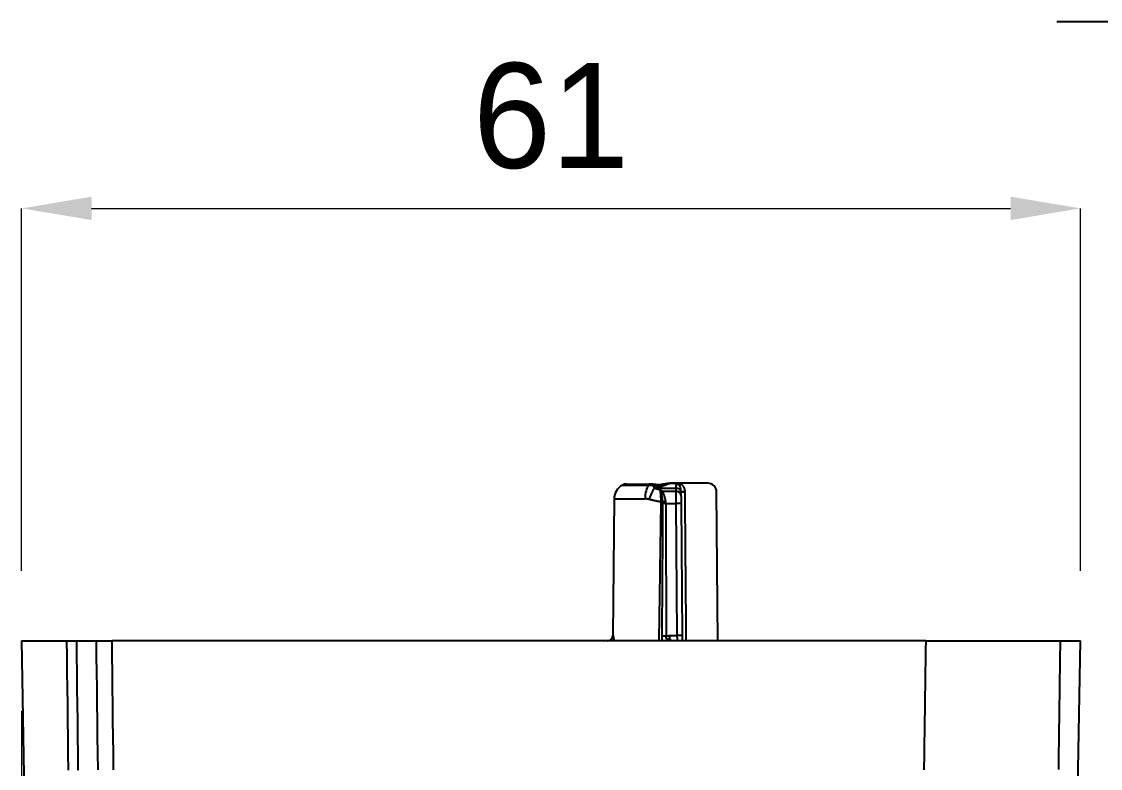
# Model space of a CAD drawing. Extents: x 0 to 395, y 0 to 289.
# Drawn here: x 184.5 to 246.1, y 174.6 to 217.2 of the extents above; entities that cross this region are included whole.
import ezdxf

# ---------------------------------------------------------------- set-up
doc = ezdxf.new("R2010")
doc.units = 0
doc.header["$LTSCALE"] = 10
doc.header["$MEASUREMENT"] = 0
doc.header["$PDMODE"] = 3
doc.header["$PDSIZE"] = -10
doc.layers.get('0').update_dxf_attribs({"linetype": 'CONTINUOUS'})
doc.layers.get('DEFPOINTS').update_dxf_attribs({"linetype": 'CONTINUOUS'})
doc.layers.add('1', color=7, linetype='CONTINUOUS')
doc.styles.add('Daelim Dimension', font='')
doc.styles.get('Daelim Dimension').set_extended_font_data('나눔고딕')
doc.dimstyles.new('DEFAULT', dxfattribs={"dimscale": 2, "dimtxt": 2, "dimasz": 2, "dimexe": 0, "dimexo": 2, "dimgap": 1, "dimtad": 1, "dimdec": 0, "dimzin": 9, "dimdsep": 46, "dimtxsty": 'Daelim Dimension', "dimcen": 0.5, "dimclrd": 5, "dimclre": 5, "dimclrt": 256, "dimadec": 1, "dimazin": 0, "dimtfac": 1, "dimtdec": 0, "dimtix": 1, "dimtmove": 0, "dimatfit": 3, "dimfxl": 1, "dimtolj": 1, "dimtzin": 1, "dimlwd": 9, "dimlwe": 9, "dimarcsym": 0})

# ---------------------------------------------------------------- blocks, each defined once
blk = doc.blocks.new('*D10')
at = {"color": 5, "linetype": 'ByBlock', "lineweight": 9, "ltscale": 0.5, "transparency": 16777216}
for p, q in [((184.455, 185.859), (184.455, 206.56)), ((188.455, 206.56), (240.978, 206.56)), ((244.978, 185.859), (244.978, 206.56))]:
    blk.add_line(p, q, dxfattribs=at)
at = {"color": 5, "ltscale": 0.5, "transparency": 16777216}
for points in [[(188.455, 207.227), (188.455, 205.893), (184.455, 206.56)], [(240.978, 207.227), (240.978, 205.893), (244.978, 206.56)]]:
    blk.add_solid(points, dxfattribs=at)
at = {"layer": 'DEFPOINTS', "color": 0, "ltscale": 0.5, "transparency": 16777216}
for p in [(244.978, 206.56), (184.455, 181.859), (244.978, 181.859)]:
    blk.add_point(p, dxfattribs=at)
at = {"color": 7, "ltscale": 0.5, "transparency": 16777216, "insert": (214.716, 211.826), "char_height": 6, "attachment_point": 5, "style": 'Daelim Dimension'}
blk.add_mtext('\\A1;61', dxfattribs=at)
blk = doc.blocks.new('*D11')
at = {"color": 5, "linetype": 'ByBlock', "lineweight": 9, "ltscale": 0.5, "transparency": 16777216}
for p, q in [((184.455, 177.859), (184.455, 94.122)), ((210.264, 115.112), (210.264, 94.122)), ((188.455, 94.122), (206.264, 94.122))]:
    blk.add_line(p, q, dxfattribs=at)
at = {"color": 5, "ltscale": 0.5, "transparency": 16777216}
for points in [[(188.455, 94.789), (188.455, 93.456), (184.455, 94.122)], [(206.264, 94.789), (206.264, 93.456), (210.264, 94.122)]]:
    blk.add_solid(points, dxfattribs=at)
at = {"layer": 'DEFPOINTS', "color": 0, "ltscale": 0.5, "transparency": 16777216}
for p in [(184.455, 181.859), (210.264, 119.112), (210.264, 94.122)]:
    blk.add_point(p, dxfattribs=at)
at = {"color": 7, "ltscale": 0.5, "transparency": 16777216, "insert": (197.359, 99.388), "char_height": 6, "attachment_point": 5, "style": 'Daelim Dimension'}
blk.add_mtext('\\A1;26', dxfattribs=at)

msp = doc.modelspace()

# ---------------------------------------------------------------- linework, layer by layer
at = {"color": 5, "ltscale": 0.5}
msp.add_lwpolyline([(243.629, 217.231), (278.694, 217.231)], dxfattribs=at)
at = {"layer": '1'}
for p, q in [((218.799, 190.754), (220.285, 190.754)), ((219.033, 190.812), (220.38, 190.812)), ((220.627, 190.572), (221.842, 190.572)), ((221.573, 190.859), (221.841, 190.859)), ((223.681, 190.859), (221.841, 190.859)), ((221.842, 190.572), (221.844, 190.396)), ((218.32, 189.967), (218.252, 182.156)), ((218.32, 189.967), (220.091, 189.967)), ((221.072, 190.396), (221.844, 190.396)), ((222.142, 190.361), (222.144, 190.184)), ((224.255, 181.859), (224.181, 190.363)), ((221.286, 189.7), (221.848, 189.7)), ((221.848, 189.7), (221.914, 182.154)), ((222.148, 189.697), (222.214, 182.151)), ((218.252, 182.156), (218.257, 182.156)), ((221.512, 182.154), (221.914, 182.154)), ((221.512, 181.93), (221.512, 182.154)), ((184.455, 181.859), (185.259, 135.778)), ((184.455, 181.859), (187.045, 181.859)), ((187.606, 181.859), (188.732, 181.859)), ((236.132, 181.859), (189.623, 181.859)), ((243.814, 181.859), (244.978, 181.859)), ((244.832, 173.478), (244.978, 181.859))]:
    msp.add_line(p, q, dxfattribs=at)
for points in [[(220.285, 190.754), (220.289, 190.754), (220.292, 190.754), (220.296, 190.754), (220.299, 190.754), (220.303, 190.754), (220.306, 190.754), (220.309, 190.754), (220.313, 190.754), (220.316, 190.754), (220.32, 190.753), (220.323, 190.753), (220.327, 190.753), (220.33, 190.753), (220.333, 190.753), (220.337, 190.753), (220.34, 190.753), (220.344, 190.753), (220.347, 190.752), (220.351, 190.752), (220.354, 190.752), (220.357, 190.752), (220.361, 190.752), (220.364, 190.752), (220.368, 190.751), (220.371, 190.751), (220.375, 190.751), (220.378, 190.751), (220.381, 190.751), (220.385, 190.75), (220.388, 190.75), (220.392, 190.75), (220.395, 190.75), (220.399, 190.749), (220.402, 190.749), (220.406, 190.749), (220.409, 190.748), (220.412, 190.748), (220.416, 190.748), (220.419, 190.748), (220.423, 190.747), (220.426, 190.747), (220.43, 190.747), (220.433, 190.746), (220.437, 190.746), (220.44, 190.745), (220.443, 190.745), (220.447, 190.745), (220.45, 190.744), (220.454, 190.744), (220.457, 190.743)], [(220.557, 190.801), (220.378, 190.812)], [(220.457, 190.743), (220.46, 190.743), (220.462, 190.743), (220.464, 190.743), (220.467, 190.742), (220.469, 190.742), (220.472, 190.742), (220.474, 190.741), (220.476, 190.741), (220.479, 190.741), (220.481, 190.741), (220.484, 190.74), (220.486, 190.74), (220.488, 190.74), (220.491, 190.739), (220.493, 190.739), (220.496, 190.739), (220.498, 190.738), (220.5, 190.738), (220.503, 190.738), (220.505, 190.737), (220.507, 190.737), (220.51, 190.737), (220.512, 190.737), (220.515, 190.736), (220.517, 190.736), (220.519, 190.736), (220.522, 190.735), (220.524, 190.735), (220.526, 190.735), (220.529, 190.734), (220.531, 190.734), (220.533, 190.734), (220.536, 190.733), (220.538, 190.733), (220.54, 190.733), (220.543, 190.732), (220.545, 190.732), (220.547, 190.732), (220.549, 190.731), (220.552, 190.731), (220.554, 190.731), (220.556, 190.73), (220.559, 190.73), (220.561, 190.73), (220.563, 190.729), (220.566, 190.729), (220.568, 190.729), (220.57, 190.728), (220.572, 190.728), (220.575, 190.728)], [(220.66, 190.786), (220.558, 190.801)], [(220.575, 190.728), (220.596, 190.72), (220.618, 190.713), (220.641, 190.707), (220.664, 190.7), (220.687, 190.694), (220.711, 190.689), (220.736, 190.684), (220.761, 190.68), (220.786, 190.677), (220.812, 190.674), (220.838, 190.673), (220.864, 190.672), (220.89, 190.673), (220.916, 190.674), (220.941, 190.676), (220.967, 190.679), (220.992, 190.683), (221.017, 190.688), (221.041, 190.693), (221.064, 190.699), (221.088, 190.705), (221.11, 190.712), (221.133, 190.719), (221.154, 190.726), (221.175, 190.733), (221.196, 190.741), (221.216, 190.749), (221.236, 190.756), (221.255, 190.764), (221.274, 190.771), (221.293, 190.779), (221.311, 190.786), (221.328, 190.793), (221.345, 190.799), (221.362, 190.806), (221.379, 190.812), (221.395, 190.818), (221.411, 190.824), (221.426, 190.829), (221.441, 190.834), (221.456, 190.838), (221.47, 190.843), (221.484, 190.846), (221.498, 190.849), (221.511, 190.852), (221.524, 190.855), (221.537, 190.856), (221.549, 190.858), (221.562, 190.858), (221.573, 190.859)], [(220.627, 190.572), (220.626, 190.576), (220.625, 190.579), (220.624, 190.583), (220.623, 190.586), (220.622, 190.59), (220.621, 190.593), (220.62, 190.597), (220.619, 190.6), (220.618, 190.604), (220.617, 190.607), (220.616, 190.611), (220.615, 190.614), (220.614, 190.618), (220.613, 190.621), (220.612, 190.624), (220.611, 190.628), (220.61, 190.631), (220.609, 190.634), (220.608, 190.638), (220.607, 190.641), (220.606, 190.644), (220.605, 190.647), (220.604, 190.65), (220.603, 190.654), (220.602, 190.657), (220.601, 190.66), (220.6, 190.663), (220.599, 190.666), (220.598, 190.669), (220.597, 190.672), (220.596, 190.675), (220.594, 190.678), (220.593, 190.681), (220.592, 190.684), (220.591, 190.687), (220.59, 190.69), (220.589, 190.693), (220.588, 190.695), (220.587, 190.698), (220.586, 190.701), (220.585, 190.704), (220.584, 190.707), (220.583, 190.709), (220.582, 190.712), (220.58, 190.715), (220.579, 190.717), (220.578, 190.72), (220.577, 190.723), (220.576, 190.725), (220.575, 190.728)], [(220.956, 190.47), (220.949, 190.472), (220.942, 190.474), (220.935, 190.476), (220.928, 190.477), (220.921, 190.479), (220.914, 190.481), (220.907, 190.483), (220.9, 190.485), (220.893, 190.487), (220.886, 190.489), (220.879, 190.491), (220.872, 190.493), (220.865, 190.494), (220.858, 190.496), (220.851, 190.498), (220.845, 190.5), (220.838, 190.502), (220.831, 190.504), (220.824, 190.506), (220.818, 190.508), (220.811, 190.51), (220.804, 190.512), (220.798, 190.514), (220.791, 190.516), (220.784, 190.518), (220.778, 190.52), (220.771, 190.523), (220.765, 190.525), (220.758, 190.527), (220.752, 190.529), (220.745, 190.531), (220.739, 190.533), (220.733, 190.535), (220.726, 190.537), (220.72, 190.539), (220.714, 190.541), (220.707, 190.544), (220.701, 190.546), (220.695, 190.548), (220.689, 190.55), (220.682, 190.552), (220.676, 190.554), (220.67, 190.557), (220.664, 190.559), (220.658, 190.561), (220.652, 190.563), (220.645, 190.565), (220.639, 190.568), (220.633, 190.57), (220.627, 190.572)], [(221.582, 190.859), (221.567, 190.858), (221.551, 190.857), (221.536, 190.856), (221.52, 190.854), (221.504, 190.853), (221.488, 190.852), (221.472, 190.85), (221.456, 190.848), (221.439, 190.847), (221.423, 190.845), (221.406, 190.843), (221.389, 190.84), (221.371, 190.838), (221.354, 190.836), (221.336, 190.833), (221.319, 190.83), (221.301, 190.827), (221.282, 190.824), (221.264, 190.82), (221.245, 190.817), (221.227, 190.813), (221.208, 190.81), (221.189, 190.806), (221.17, 190.802), (221.15, 190.799), (221.131, 190.795), (221.111, 190.792), (221.092, 190.788), (221.072, 190.785), (221.052, 190.782), (221.032, 190.779), (221.012, 190.776), (220.992, 190.774), (220.972, 190.772), (220.951, 190.77), (220.931, 190.768), (220.911, 190.767), (220.891, 190.766), (220.871, 190.766), (220.85, 190.766), (220.83, 190.766), (220.81, 190.767), (220.79, 190.768), (220.77, 190.77), (220.75, 190.772), (220.73, 190.774), (220.711, 190.777), (220.691, 190.78), (220.671, 190.783), (220.651, 190.787)], [(221.83, 190.859), (221.827, 190.859), (221.824, 190.859), (221.821, 190.859), (221.818, 190.859), (221.814, 190.859), (221.81, 190.859), (221.807, 190.859), (221.803, 190.859), (221.799, 190.859), (221.795, 190.859), (221.791, 190.859), (221.787, 190.859), (221.783, 190.859), (221.778, 190.859), (221.774, 190.859), (221.769, 190.859), (221.765, 190.859), (221.76, 190.859), (221.755, 190.859), (221.751, 190.859), (221.746, 190.859), (221.741, 190.859), (221.736, 190.859), (221.731, 190.859), (221.725, 190.859), (221.72, 190.859), (221.715, 190.859), (221.709, 190.859), (221.704, 190.859), (221.698, 190.859), (221.693, 190.859), (221.687, 190.859), (221.681, 190.859), (221.675, 190.859), (221.669, 190.859), (221.663, 190.859), (221.657, 190.859), (221.651, 190.859), (221.645, 190.859), (221.639, 190.859), (221.633, 190.859), (221.626, 190.859), (221.62, 190.859), (221.613, 190.859), (221.607, 190.859), (221.6, 190.859), (221.594, 190.859), (221.587, 190.859), (221.58, 190.859), (221.573, 190.859)], [(222.198, 190.859), (222.185, 190.859), (222.172, 190.859), (222.16, 190.859), (222.148, 190.859), (222.136, 190.859), (222.125, 190.859), (222.114, 190.859), (222.103, 190.859), (222.092, 190.859), (222.082, 190.859), (222.072, 190.859), (222.062, 190.859), (222.052, 190.859), (222.043, 190.859), (222.034, 190.859), (222.025, 190.859), (222.016, 190.859), (222.008, 190.859), (221.999, 190.859), (221.991, 190.859), (221.984, 190.859), (221.976, 190.859), (221.969, 190.859), (221.962, 190.859), (221.955, 190.859), (221.948, 190.859), (221.942, 190.859), (221.936, 190.859), (221.929, 190.859), (221.923, 190.859), (221.918, 190.859), (221.912, 190.859), (221.906, 190.859), (221.901, 190.859), (221.895, 190.859), (221.89, 190.859), (221.885, 190.859), (221.88, 190.859), (221.875, 190.859), (221.87, 190.859), (221.866, 190.859), (221.861, 190.859), (221.857, 190.859), (221.853, 190.859), (221.848, 190.859), (221.844, 190.859), (221.841, 190.859), (221.837, 190.859), (221.834, 190.859), (221.83, 190.859)], [(222.044, 190.762), (222.04, 190.765), (222.037, 190.768), (222.033, 190.771), (222.03, 190.774), (222.026, 190.777), (222.023, 190.779), (222.019, 190.782), (222.016, 190.785), (222.012, 190.787), (222.008, 190.79), (222.004, 190.792), (222.001, 190.794), (221.997, 190.797), (221.993, 190.799), (221.989, 190.801), (221.985, 190.803), (221.981, 190.806), (221.977, 190.808), (221.973, 190.81), (221.969, 190.812), (221.965, 190.813), (221.961, 190.815), (221.956, 190.817), (221.952, 190.819), (221.948, 190.82), (221.944, 190.822), (221.94, 190.823), (221.935, 190.825), (221.931, 190.826), (221.927, 190.827), (221.922, 190.829), (221.918, 190.83), (221.914, 190.831), (221.909, 190.832), (221.905, 190.833), (221.9, 190.834), (221.896, 190.835), (221.891, 190.836), (221.887, 190.836), (221.883, 190.837), (221.878, 190.838), (221.874, 190.838), (221.869, 190.839), (221.865, 190.839), (221.86, 190.839), (221.856, 190.84), (221.851, 190.84), (221.847, 190.84), (221.842, 190.84), (221.837, 190.84)], [(222.076, 190.825), (222.071, 190.826), (222.066, 190.828), (222.062, 190.829), (222.057, 190.83), (222.053, 190.832), (222.048, 190.833), (222.043, 190.834), (222.039, 190.835), (222.034, 190.836), (222.03, 190.838), (222.025, 190.839), (222.02, 190.84), (222.016, 190.841), (222.011, 190.842), (222.007, 190.843), (222.002, 190.843), (221.998, 190.844), (221.994, 190.845), (221.989, 190.846), (221.985, 190.847), (221.98, 190.848), (221.976, 190.848), (221.971, 190.849), (221.967, 190.85), (221.962, 190.85), (221.958, 190.851), (221.953, 190.852), (221.949, 190.852), (221.944, 190.853), (221.939, 190.853), (221.935, 190.854), (221.93, 190.854), (221.925, 190.855), (221.921, 190.855), (221.916, 190.856), (221.911, 190.856), (221.906, 190.856), (221.902, 190.857), (221.897, 190.857), (221.892, 190.857), (221.887, 190.858), (221.882, 190.858), (221.877, 190.858), (221.872, 190.858), (221.867, 190.858), (221.861, 190.859), (221.856, 190.859), (221.851, 190.859), (221.846, 190.859), (221.841, 190.859)], [(221.841, 190.859), (221.841, 190.859), (221.841, 190.858), (221.841, 190.858), (221.841, 190.857), (221.841, 190.856), (221.841, 190.854), (221.841, 190.853), (221.841, 190.851), (221.841, 190.849), (221.841, 190.847), (221.841, 190.844), (221.841, 190.841), (221.841, 190.838), (221.841, 190.835), (221.841, 190.832), (221.841, 190.828), (221.841, 190.824), (221.841, 190.82), (221.841, 190.816), (221.841, 190.811), (221.841, 190.806), (221.841, 190.801), (221.841, 190.796), (221.841, 190.79), (221.841, 190.784), (221.841, 190.778), (221.841, 190.772), (221.841, 190.766), (221.841, 190.759), (221.841, 190.752), (221.841, 190.745), (221.841, 190.738), (221.841, 190.73), (221.841, 190.722), (221.841, 190.715), (221.841, 190.706), (221.841, 190.698), (221.841, 190.69), (221.842, 190.681), (221.842, 190.672), (221.842, 190.663), (221.842, 190.653), (221.842, 190.644), (221.842, 190.634), (221.842, 190.624), (221.842, 190.614), (221.842, 190.604), (221.842, 190.593), (221.842, 190.583), (221.842, 190.572)], [(222.046, 190.759), (222.044, 190.761), (222.043, 190.762), (222.041, 190.762), (222.039, 190.763), (222.038, 190.764), (222.036, 190.765), (222.034, 190.766), (222.032, 190.766), (222.03, 190.767), (222.029, 190.767), (222.027, 190.768), (222.025, 190.768), (222.023, 190.769), (222.021, 190.769), (222.019, 190.769), (222.017, 190.77), (222.015, 190.77), (222.013, 190.77), (222.011, 190.77), (222.01, 190.771), (222.008, 190.771), (222.006, 190.771), (222.004, 190.771), (222.002, 190.771), (222, 190.771), (221.998, 190.771), (221.996, 190.771), (221.994, 190.771), (221.992, 190.771), (221.99, 190.771), (221.988, 190.771), (221.986, 190.771), (221.984, 190.771), (221.982, 190.771), (221.98, 190.771), (221.978, 190.771), (221.976, 190.771), (221.974, 190.77), (221.972, 190.77), (221.97, 190.77), (221.968, 190.77), (221.966, 190.769), (221.964, 190.769), (221.962, 190.768), (221.96, 190.768), (221.958, 190.768), (221.956, 190.767), (221.954, 190.767), (221.952, 190.766), (221.95, 190.765)], [(222.142, 190.393), (222.142, 190.406), (222.142, 190.419), (222.141, 190.431), (222.14, 190.444), (222.14, 190.456), (222.139, 190.468), (222.138, 190.48), (222.137, 190.492), (222.135, 190.504), (222.134, 190.516), (222.132, 190.528), (222.13, 190.539), (222.129, 190.551), (222.126, 190.562), (222.124, 190.573), (222.122, 190.584), (222.119, 190.595), (222.117, 190.606), (222.114, 190.616), (222.111, 190.626), (222.108, 190.636), (222.105, 190.646), (222.102, 190.656), (222.098, 190.665), (222.095, 190.675), (222.091, 190.684), (222.087, 190.693), (222.083, 190.701), (222.079, 190.71), (222.075, 190.718), (222.071, 190.726), (222.066, 190.734), (222.062, 190.741), (222.057, 190.749), (222.052, 190.756), (222.047, 190.762), (222.042, 190.769), (222.037, 190.775), (222.032, 190.781), (222.026, 190.787), (222.021, 190.793), (222.015, 190.798), (222.009, 190.803), (222.004, 190.808), (221.998, 190.813), (221.991, 190.817), (221.985, 190.821), (221.979, 190.825), (221.972, 190.828), (221.965, 190.832)], [(222.378, 190.382), (222.377, 190.394), (222.377, 190.406), (222.376, 190.418), (222.375, 190.43), (222.374, 190.442), (222.372, 190.454), (222.37, 190.466), (222.368, 190.477), (222.366, 190.489), (222.363, 190.501), (222.36, 190.512), (222.357, 190.524), (222.354, 190.535), (222.35, 190.546), (222.346, 190.557), (222.342, 190.568), (222.338, 190.579), (222.333, 190.59), (222.329, 190.6), (222.324, 190.611), (222.318, 190.621), (222.313, 190.631), (222.307, 190.641), (222.301, 190.651), (222.295, 190.66), (222.289, 190.669), (222.282, 190.678), (222.275, 190.687), (222.268, 190.696), (222.261, 190.704), (222.254, 190.713), (222.246, 190.721), (222.239, 190.729), (222.231, 190.736), (222.222, 190.743), (222.214, 190.751), (222.206, 190.757), (222.197, 190.764), (222.188, 190.77), (222.179, 190.777), (222.169, 190.783), (222.16, 190.788), (222.15, 190.794), (222.14, 190.799), (222.13, 190.804), (222.12, 190.809), (222.109, 190.813), (222.098, 190.817), (222.087, 190.821), (222.076, 190.825)], [(220.312, 189.938), (220.308, 189.939), (220.304, 189.94), (220.3, 189.941), (220.296, 189.942), (220.292, 189.943), (220.288, 189.944), (220.284, 189.945), (220.28, 189.946), (220.276, 189.947), (220.272, 189.948), (220.268, 189.949), (220.264, 189.95), (220.26, 189.951), (220.255, 189.951), (220.251, 189.952), (220.247, 189.953), (220.242, 189.954), (220.238, 189.954), (220.234, 189.955), (220.229, 189.956), (220.225, 189.957), (220.22, 189.957), (220.216, 189.958), (220.211, 189.958), (220.207, 189.959), (220.202, 189.96), (220.198, 189.96), (220.193, 189.961), (220.189, 189.961), (220.184, 189.962), (220.179, 189.962), (220.175, 189.963), (220.17, 189.963), (220.166, 189.963), (220.161, 189.964), (220.156, 189.964), (220.152, 189.965), (220.147, 189.965), (220.143, 189.965), (220.138, 189.965), (220.133, 189.966), (220.129, 189.966), (220.124, 189.966), (220.119, 189.966), (220.115, 189.966), (220.11, 189.966), (220.105, 189.967), (220.101, 189.967), (220.096, 189.967), (220.091, 189.967)], [(221.011, 189.791), (220.995, 189.793), (220.98, 189.795), (220.964, 189.797), (220.948, 189.8), (220.932, 189.802), (220.917, 189.804), (220.901, 189.807), (220.886, 189.809), (220.871, 189.812), (220.856, 189.814), (220.84, 189.817), (220.825, 189.82), (220.81, 189.822), (220.796, 189.825), (220.781, 189.828), (220.766, 189.83), (220.751, 189.833), (220.737, 189.836), (220.722, 189.839), (220.708, 189.842), (220.694, 189.845), (220.679, 189.848), (220.665, 189.85), (220.651, 189.853), (220.637, 189.856), (220.623, 189.859), (220.609, 189.862), (220.596, 189.866), (220.582, 189.869), (220.568, 189.872), (220.555, 189.875), (220.541, 189.878), (220.528, 189.881), (220.515, 189.884), (220.501, 189.888), (220.488, 189.891), (220.475, 189.894), (220.462, 189.897), (220.449, 189.901), (220.436, 189.904), (220.424, 189.907), (220.411, 189.911), (220.398, 189.914), (220.386, 189.917), (220.373, 189.921), (220.361, 189.924), (220.348, 189.928), (220.336, 189.931), (220.324, 189.934), (220.312, 189.938)], [(221.072, 190.396), (221.07, 190.397), (221.067, 190.399), (221.065, 190.4), (221.062, 190.402), (221.06, 190.403), (221.058, 190.405), (221.055, 190.406), (221.053, 190.408), (221.05, 190.41), (221.048, 190.411), (221.046, 190.413), (221.043, 190.414), (221.041, 190.416), (221.039, 190.417), (221.036, 190.419), (221.034, 190.42), (221.032, 190.422), (221.029, 190.423), (221.027, 190.425), (221.025, 190.426), (221.022, 190.428), (221.02, 190.429), (221.018, 190.431), (221.015, 190.432), (221.013, 190.434), (221.011, 190.435), (221.008, 190.437), (221.006, 190.438), (221.004, 190.44), (221.001, 190.441), (220.999, 190.443), (220.997, 190.444), (220.995, 190.446), (220.992, 190.447), (220.99, 190.449), (220.988, 190.45), (220.986, 190.451), (220.983, 190.453), (220.981, 190.454), (220.979, 190.456), (220.976, 190.457), (220.974, 190.459), (220.972, 190.46), (220.97, 190.462), (220.967, 190.463), (220.965, 190.465), (220.963, 190.466), (220.961, 190.467), (220.958, 190.469), (220.956, 190.47)], [(221.011, 189.791), (221.011, 189.806), (221.01, 189.821), (221.01, 189.836), (221.009, 189.852), (221.009, 189.867), (221.008, 189.882), (221.007, 189.897), (221.007, 189.912), (221.006, 189.928), (221.005, 189.943), (221.005, 189.958), (221.004, 189.973), (221.003, 189.987), (221.002, 190.002), (221.002, 190.017), (221.001, 190.032), (221, 190.046), (220.999, 190.061), (220.998, 190.075), (220.997, 190.09), (220.996, 190.104), (220.995, 190.118), (220.994, 190.133), (220.993, 190.147), (220.992, 190.161), (220.991, 190.174), (220.99, 190.188), (220.989, 190.202), (220.988, 190.215), (220.986, 190.229), (220.985, 190.242), (220.984, 190.255), (220.983, 190.268), (220.981, 190.281), (220.98, 190.294), (220.979, 190.307), (220.977, 190.319), (220.976, 190.332), (220.974, 190.344), (220.973, 190.356), (220.971, 190.368), (220.97, 190.38), (220.968, 190.392), (220.967, 190.404), (220.965, 190.415), (220.963, 190.426), (220.962, 190.438), (220.96, 190.449), (220.958, 190.459), (220.956, 190.47)], [(221.013, 190.344), (221.011, 190.347), (221.01, 190.349), (221.009, 190.352), (221.008, 190.355), (221.007, 190.358), (221.006, 190.36), (221.005, 190.363), (221.003, 190.366), (221.002, 190.368), (221.001, 190.371), (221, 190.374), (220.999, 190.376), (220.998, 190.379), (220.996, 190.382), (220.995, 190.384), (220.994, 190.387), (220.993, 190.389), (220.992, 190.392), (220.991, 190.395), (220.99, 190.397), (220.988, 190.4), (220.987, 190.402), (220.986, 190.405), (220.985, 190.407), (220.984, 190.41), (220.983, 190.413), (220.982, 190.415), (220.981, 190.418), (220.979, 190.42), (220.978, 190.423), (220.977, 190.425), (220.976, 190.427), (220.975, 190.43), (220.974, 190.432), (220.973, 190.435), (220.972, 190.437), (220.971, 190.44), (220.969, 190.442), (220.968, 190.444), (220.967, 190.447), (220.966, 190.449), (220.965, 190.452), (220.964, 190.454), (220.963, 190.456), (220.962, 190.459), (220.961, 190.461), (220.96, 190.463), (220.958, 190.466), (220.957, 190.468), (220.956, 190.47)], [(221.106, 189.789), (221.104, 189.808), (221.102, 189.827), (221.1, 189.845), (221.098, 189.862), (221.097, 189.879), (221.095, 189.896), (221.093, 189.913), (221.091, 189.929), (221.09, 189.944), (221.088, 189.959), (221.086, 189.974), (221.084, 189.989), (221.082, 190.003), (221.081, 190.017), (221.079, 190.03), (221.077, 190.044), (221.076, 190.056), (221.074, 190.069), (221.072, 190.081), (221.07, 190.093), (221.069, 190.104), (221.067, 190.116), (221.065, 190.127), (221.063, 190.137), (221.062, 190.148), (221.06, 190.158), (221.058, 190.168), (221.057, 190.177), (221.055, 190.187), (221.053, 190.196), (221.051, 190.205), (221.05, 190.213), (221.048, 190.222), (221.046, 190.23), (221.044, 190.238), (221.043, 190.246), (221.041, 190.253), (221.039, 190.261), (221.037, 190.268), (221.035, 190.275), (221.033, 190.282), (221.031, 190.289), (221.03, 190.296), (221.027, 190.302), (221.025, 190.309), (221.023, 190.316), (221.021, 190.323), (221.018, 190.33), (221.016, 190.337), (221.013, 190.344)], [(221.27, 189.853), (221.266, 189.872), (221.262, 189.891), (221.258, 189.909), (221.254, 189.927), (221.25, 189.944), (221.246, 189.961), (221.242, 189.977), (221.238, 189.993), (221.235, 190.009), (221.231, 190.024), (221.227, 190.039), (221.223, 190.053), (221.219, 190.067), (221.215, 190.081), (221.212, 190.094), (221.208, 190.107), (221.204, 190.12), (221.2, 190.132), (221.197, 190.144), (221.193, 190.156), (221.189, 190.167), (221.186, 190.178), (221.182, 190.188), (221.178, 190.199), (221.175, 190.209), (221.171, 190.219), (221.167, 190.228), (221.164, 190.237), (221.16, 190.246), (221.156, 190.255), (221.153, 190.264), (221.149, 190.272), (221.145, 190.28), (221.141, 190.288), (221.138, 190.296), (221.134, 190.303), (221.13, 190.31), (221.126, 190.317), (221.122, 190.324), (221.119, 190.331), (221.115, 190.338), (221.111, 190.344), (221.107, 190.35), (221.102, 190.357), (221.098, 190.363), (221.093, 190.37), (221.088, 190.376), (221.083, 190.383), (221.078, 190.389), (221.072, 190.396)], [(221.844, 190.396), (221.844, 190.385), (221.844, 190.374), (221.844, 190.362), (221.844, 190.351), (221.844, 190.339), (221.844, 190.327), (221.844, 190.315), (221.844, 190.303), (221.844, 190.291), (221.845, 190.279), (221.845, 190.266), (221.845, 190.253), (221.845, 190.241), (221.845, 190.228), (221.845, 190.215), (221.845, 190.201), (221.845, 190.188), (221.845, 190.175), (221.845, 190.161), (221.845, 190.147), (221.845, 190.133), (221.845, 190.12), (221.846, 190.106), (221.846, 190.091), (221.846, 190.077), (221.846, 190.063), (221.846, 190.048), (221.846, 190.034), (221.846, 190.019), (221.846, 190.005), (221.846, 189.99), (221.846, 189.975), (221.846, 189.96), (221.847, 189.945), (221.847, 189.93), (221.847, 189.915), (221.847, 189.9), (221.847, 189.885), (221.847, 189.87), (221.847, 189.854), (221.847, 189.839), (221.847, 189.824), (221.847, 189.808), (221.848, 189.793), (221.848, 189.777), (221.848, 189.762), (221.848, 189.746), (221.848, 189.731), (221.848, 189.715), (221.848, 189.7)], [(222.142, 190.393), (222.142, 190.393), (222.142, 190.392), (222.142, 190.391), (222.142, 190.391), (222.142, 190.39), (222.142, 190.389), (222.142, 190.389), (222.142, 190.388), (222.142, 190.388), (222.142, 190.387), (222.142, 190.386), (222.142, 190.386), (222.142, 190.385), (222.142, 190.384), (222.142, 190.384), (222.142, 190.383), (222.142, 190.382), (222.142, 190.382), (222.142, 190.381), (222.142, 190.381), (222.142, 190.38), (222.142, 190.379), (222.142, 190.379), (222.142, 190.378), (222.142, 190.377), (222.142, 190.377), (222.142, 190.376), (222.142, 190.375), (222.142, 190.375), (222.142, 190.374), (222.142, 190.373), (222.142, 190.373), (222.142, 190.372), (222.142, 190.371), (222.142, 190.371), (222.142, 190.37), (222.142, 190.369), (222.142, 190.369), (222.142, 190.368), (222.142, 190.367), (222.142, 190.367), (222.142, 190.366), (222.142, 190.365), (222.142, 190.365), (222.142, 190.364), (222.142, 190.363), (222.142, 190.363), (222.142, 190.362), (222.142, 190.361), (222.142, 190.361)], [(222.144, 190.184), (222.144, 190.177), (222.144, 190.169), (222.144, 190.161), (222.144, 190.153), (222.144, 190.145), (222.144, 190.137), (222.144, 190.129), (222.144, 190.121), (222.144, 190.113), (222.145, 190.105), (222.145, 190.097), (222.145, 190.088), (222.145, 190.08), (222.145, 190.072), (222.145, 190.063), (222.145, 190.054), (222.145, 190.046), (222.145, 190.037), (222.145, 190.028), (222.145, 190.02), (222.145, 190.011), (222.145, 190.002), (222.146, 189.993), (222.146, 189.983), (222.146, 189.974), (222.146, 189.965), (222.146, 189.955), (222.146, 189.945), (222.146, 189.936), (222.146, 189.926), (222.146, 189.916), (222.146, 189.905), (222.146, 189.895), (222.146, 189.885), (222.147, 189.874), (222.147, 189.863), (222.147, 189.852), (222.147, 189.841), (222.147, 189.83), (222.147, 189.819), (222.147, 189.807), (222.147, 189.796), (222.147, 189.784), (222.147, 189.772), (222.148, 189.76), (222.148, 189.748), (222.148, 189.735), (222.148, 189.723), (222.148, 189.71), (222.148, 189.697)], [(222.378, 190.363), (222.378, 190.364), (222.378, 190.364), (222.378, 190.364), (222.378, 190.365), (222.378, 190.365), (222.378, 190.365), (222.378, 190.366), (222.378, 190.366), (222.378, 190.367), (222.378, 190.367), (222.378, 190.367), (222.378, 190.368), (222.378, 190.368), (222.378, 190.368), (222.378, 190.369), (222.378, 190.369), (222.378, 190.37), (222.378, 190.37), (222.378, 190.37), (222.378, 190.371), (222.378, 190.371), (222.378, 190.371), (222.378, 190.372), (222.378, 190.372), (222.378, 190.373), (222.378, 190.373), (222.378, 190.373), (222.378, 190.374), (222.378, 190.374), (222.378, 190.374), (222.378, 190.375), (222.378, 190.375), (222.378, 190.376), (222.378, 190.376), (222.378, 190.376), (222.378, 190.377), (222.378, 190.377), (222.378, 190.377), (222.378, 190.378), (222.378, 190.378), (222.378, 190.379), (222.378, 190.379), (222.378, 190.379), (222.378, 190.38), (222.378, 190.38), (222.378, 190.38), (222.378, 190.381), (222.378, 190.381), (222.378, 190.382), (222.378, 190.382)], [(222.447, 181.858), (222.446, 182.024), (222.444, 182.189), (222.443, 182.355), (222.442, 182.522), (222.44, 182.688), (222.439, 182.854), (222.437, 183.021), (222.436, 183.188), (222.435, 183.355), (222.433, 183.522), (222.432, 183.69), (222.431, 183.857), (222.429, 184.025), (222.428, 184.193), (222.427, 184.361), (222.425, 184.53), (222.424, 184.698), (222.422, 184.867), (222.421, 185.036), (222.42, 185.205), (222.418, 185.374), (222.417, 185.544), (222.416, 185.713), (222.414, 185.883), (222.413, 186.053), (222.411, 186.224), (222.41, 186.394), (222.409, 186.565), (222.407, 186.735), (222.406, 186.906), (222.404, 187.077), (222.403, 187.249), (222.402, 187.42), (222.4, 187.592), (222.399, 187.764), (222.397, 187.936), (222.396, 188.108), (222.395, 188.28), (222.393, 188.453), (222.392, 188.626), (222.39, 188.799), (222.389, 188.972), (222.388, 189.145), (222.386, 189.319), (222.385, 189.492), (222.383, 189.666), (222.382, 189.84), (222.381, 190.014), (222.379, 190.189), (222.378, 190.363)], [(220.897, 181.858), (220.899, 182.015), (220.901, 182.172), (220.904, 182.329), (220.906, 182.486), (220.908, 182.643), (220.91, 182.801), (220.913, 182.958), (220.915, 183.115), (220.917, 183.273), (220.92, 183.43), (220.922, 183.588), (220.924, 183.745), (220.926, 183.903), (220.929, 184.061), (220.931, 184.219), (220.933, 184.377), (220.936, 184.535), (220.938, 184.693), (220.94, 184.851), (220.942, 185.009), (220.945, 185.168), (220.947, 185.326), (220.949, 185.484), (220.952, 185.643), (220.954, 185.802), (220.956, 185.96), (220.958, 186.119), (220.961, 186.278), (220.963, 186.437), (220.965, 186.596), (220.968, 186.755), (220.97, 186.914), (220.972, 187.073), (220.975, 187.232), (220.977, 187.392), (220.979, 187.551), (220.981, 187.711), (220.984, 187.87), (220.986, 188.03), (220.988, 188.189), (220.991, 188.349), (220.993, 188.509), (220.995, 188.669), (220.998, 188.829), (221, 188.989), (221.002, 189.149), (221.004, 189.31), (221.007, 189.47), (221.009, 189.63), (221.011, 189.791)], [(221.011, 189.791), (221.013, 189.791), (221.015, 189.791), (221.017, 189.791), (221.019, 189.791), (221.021, 189.79), (221.023, 189.79), (221.025, 189.79), (221.027, 189.79), (221.029, 189.79), (221.031, 189.79), (221.033, 189.79), (221.035, 189.79), (221.037, 189.79), (221.039, 189.79), (221.04, 189.79), (221.042, 189.79), (221.044, 189.79), (221.046, 189.79), (221.048, 189.79), (221.05, 189.79), (221.052, 189.79), (221.054, 189.79), (221.056, 189.79), (221.058, 189.79), (221.06, 189.79), (221.061, 189.79), (221.063, 189.79), (221.065, 189.79), (221.067, 189.79), (221.069, 189.79), (221.071, 189.79), (221.073, 189.79), (221.075, 189.79), (221.076, 189.79), (221.078, 189.79), (221.08, 189.79), (221.082, 189.79), (221.084, 189.79), (221.086, 189.79), (221.088, 189.79), (221.089, 189.79), (221.091, 189.79), (221.093, 189.789), (221.095, 189.789), (221.097, 189.789), (221.099, 189.789), (221.1, 189.789), (221.102, 189.789), (221.104, 189.789), (221.106, 189.789)], [(221.065, 182.117), (221.066, 182.274), (221.068, 182.43), (221.069, 182.586), (221.07, 182.742), (221.071, 182.897), (221.073, 183.053), (221.074, 183.208), (221.075, 183.363), (221.076, 183.518), (221.077, 183.673), (221.078, 183.827), (221.08, 183.982), (221.081, 184.136), (221.082, 184.289), (221.083, 184.443), (221.084, 184.597), (221.085, 184.75), (221.086, 184.903), (221.087, 185.056), (221.088, 185.209), (221.089, 185.361), (221.09, 185.513), (221.091, 185.666), (221.092, 185.817), (221.093, 185.969), (221.094, 186.121), (221.095, 186.272), (221.096, 186.423), (221.097, 186.574), (221.098, 186.725), (221.099, 186.875), (221.1, 187.026), (221.101, 187.176), (221.102, 187.326), (221.102, 187.475), (221.103, 187.625), (221.104, 187.774), (221.105, 187.923), (221.106, 188.072), (221.106, 188.221), (221.107, 188.37), (221.108, 188.518), (221.109, 188.666), (221.109, 188.814), (221.11, 188.962), (221.111, 189.109), (221.111, 189.257), (221.112, 189.404), (221.112, 189.551), (221.113, 189.698)], [(221.106, 189.789), (221.109, 189.791), (221.112, 189.792), (221.115, 189.793), (221.118, 189.795), (221.121, 189.796), (221.124, 189.797), (221.127, 189.798), (221.131, 189.8), (221.134, 189.801), (221.137, 189.802), (221.14, 189.804), (221.143, 189.805), (221.147, 189.806), (221.15, 189.808), (221.153, 189.809), (221.156, 189.81), (221.16, 189.812), (221.163, 189.813), (221.166, 189.814), (221.169, 189.816), (221.173, 189.817), (221.176, 189.818), (221.179, 189.819), (221.183, 189.821), (221.186, 189.822), (221.189, 189.823), (221.193, 189.825), (221.196, 189.826), (221.199, 189.827), (221.203, 189.828), (221.206, 189.83), (221.21, 189.831), (221.213, 189.832), (221.216, 189.833), (221.22, 189.835), (221.223, 189.836), (221.226, 189.837), (221.23, 189.838), (221.233, 189.84), (221.237, 189.841), (221.24, 189.842), (221.243, 189.843), (221.247, 189.844), (221.25, 189.846), (221.254, 189.847), (221.257, 189.848), (221.26, 189.849), (221.264, 189.85), (221.267, 189.852), (221.27, 189.853)], [(221.113, 189.698), (221.113, 189.7), (221.113, 189.701), (221.113, 189.703), (221.113, 189.705), (221.113, 189.707), (221.113, 189.709), (221.113, 189.711), (221.113, 189.713), (221.113, 189.714), (221.113, 189.716), (221.113, 189.718), (221.113, 189.72), (221.113, 189.722), (221.113, 189.724), (221.112, 189.726), (221.112, 189.727), (221.112, 189.729), (221.112, 189.731), (221.112, 189.733), (221.112, 189.735), (221.112, 189.737), (221.112, 189.738), (221.112, 189.74), (221.112, 189.742), (221.111, 189.744), (221.111, 189.746), (221.111, 189.748), (221.111, 189.749), (221.111, 189.751), (221.111, 189.753), (221.11, 189.755), (221.11, 189.757), (221.11, 189.759), (221.11, 189.76), (221.11, 189.762), (221.109, 189.764), (221.109, 189.766), (221.109, 189.768), (221.109, 189.769), (221.109, 189.771), (221.108, 189.773), (221.108, 189.775), (221.108, 189.777), (221.108, 189.779), (221.107, 189.78), (221.107, 189.782), (221.107, 189.784), (221.106, 189.786), (221.106, 189.788), (221.106, 189.789)], [(221.286, 189.7), (221.286, 189.703), (221.286, 189.706), (221.286, 189.709), (221.286, 189.712), (221.286, 189.715), (221.286, 189.718), (221.286, 189.721), (221.286, 189.725), (221.286, 189.728), (221.286, 189.731), (221.286, 189.734), (221.285, 189.737), (221.285, 189.74), (221.285, 189.743), (221.285, 189.746), (221.285, 189.749), (221.284, 189.752), (221.284, 189.755), (221.284, 189.758), (221.284, 189.762), (221.284, 189.765), (221.283, 189.768), (221.283, 189.771), (221.283, 189.774), (221.282, 189.777), (221.282, 189.78), (221.282, 189.783), (221.281, 189.786), (221.281, 189.789), (221.281, 189.792), (221.28, 189.795), (221.28, 189.798), (221.279, 189.801), (221.279, 189.804), (221.279, 189.807), (221.278, 189.81), (221.278, 189.813), (221.277, 189.816), (221.277, 189.819), (221.276, 189.823), (221.276, 189.826), (221.275, 189.829), (221.275, 189.832), (221.274, 189.835), (221.274, 189.838), (221.273, 189.841), (221.272, 189.844), (221.272, 189.847), (221.271, 189.85), (221.27, 189.853)], [(221.31, 182.118), (221.31, 182.275), (221.31, 182.431), (221.31, 182.587), (221.31, 182.743), (221.31, 182.899), (221.31, 183.054), (221.31, 183.21), (221.31, 183.365), (221.31, 183.52), (221.309, 183.674), (221.309, 183.829), (221.309, 183.983), (221.309, 184.137), (221.309, 184.291), (221.309, 184.445), (221.308, 184.598), (221.308, 184.752), (221.308, 184.905), (221.308, 185.058), (221.307, 185.21), (221.307, 185.363), (221.307, 185.515), (221.306, 185.667), (221.306, 185.819), (221.306, 185.971), (221.305, 186.122), (221.305, 186.274), (221.304, 186.425), (221.304, 186.576), (221.303, 186.727), (221.303, 186.877), (221.302, 187.027), (221.301, 187.178), (221.301, 187.328), (221.3, 187.477), (221.299, 187.627), (221.299, 187.776), (221.298, 187.925), (221.297, 188.074), (221.296, 188.223), (221.296, 188.372), (221.295, 188.52), (221.294, 188.668), (221.293, 188.816), (221.292, 188.964), (221.291, 189.111), (221.29, 189.259), (221.289, 189.406), (221.288, 189.553), (221.286, 189.7)], [(218.257, 182.156), (218.257, 182.156), (218.258, 182.156), (218.258, 182.155), (218.259, 182.154), (218.26, 182.153), (218.261, 182.151), (218.261, 182.15), (218.262, 182.148), (218.263, 182.145), (218.264, 182.143), (218.265, 182.14), (218.266, 182.137), (218.266, 182.134), (218.267, 182.13), (218.268, 182.126), (218.269, 182.122), (218.27, 182.118), (218.271, 182.113), (218.272, 182.108), (218.273, 182.103), (218.274, 182.098), (218.275, 182.093), (218.277, 182.087), (218.278, 182.081), (218.279, 182.075), (218.28, 182.069), (218.281, 182.062), (218.282, 182.056), (218.283, 182.049), (218.284, 182.041), (218.286, 182.034), (218.287, 182.027), (218.288, 182.019), (218.289, 182.011), (218.29, 182.003), (218.291, 181.995), (218.292, 181.986), (218.293, 181.978), (218.294, 181.969), (218.296, 181.96), (218.297, 181.951), (218.298, 181.942), (218.299, 181.932), (218.3, 181.923), (218.301, 181.913), (218.302, 181.903), (218.303, 181.893), (218.303, 181.883), (218.304, 181.873), (218.305, 181.863)], [(221.093, 181.858), (221.092, 181.863), (221.091, 181.867), (221.09, 181.872), (221.089, 181.877), (221.088, 181.881), (221.087, 181.886), (221.086, 181.891), (221.085, 181.895), (221.084, 181.9), (221.083, 181.905), (221.082, 181.909), (221.081, 181.914), (221.081, 181.919), (221.08, 181.924), (221.079, 181.929), (221.078, 181.933), (221.078, 181.938), (221.077, 181.943), (221.076, 181.948), (221.075, 181.953), (221.075, 181.958), (221.074, 181.962), (221.074, 181.967), (221.073, 181.972), (221.072, 181.977), (221.072, 181.982), (221.071, 181.988), (221.071, 181.993), (221.07, 181.998), (221.07, 182.003), (221.069, 182.008), (221.069, 182.013), (221.068, 182.019), (221.068, 182.024), (221.068, 182.03), (221.067, 182.035), (221.067, 182.041), (221.067, 182.046), (221.066, 182.052), (221.066, 182.058), (221.066, 182.063), (221.066, 182.069), (221.065, 182.075), (221.065, 182.081), (221.065, 182.087), (221.065, 182.093), (221.065, 182.099), (221.065, 182.105), (221.065, 182.111), (221.065, 182.117)], [(221.512, 181.93), (221.505, 181.931), (221.497, 181.932), (221.49, 181.932), (221.483, 181.933), (221.475, 181.934), (221.468, 181.935), (221.461, 181.935), (221.454, 181.936), (221.446, 181.936), (221.439, 181.937), (221.432, 181.937), (221.425, 181.938), (221.418, 181.938), (221.411, 181.939), (221.404, 181.94), (221.397, 181.94), (221.39, 181.941), (221.383, 181.942), (221.376, 181.944), (221.369, 181.945), (221.363, 181.947), (221.356, 181.949), (221.35, 181.952), (221.344, 181.955), (221.338, 181.958), (221.333, 181.961), (221.328, 181.965), (221.323, 181.97), (221.318, 181.975), (221.314, 181.98), (221.31, 181.985), (221.307, 181.991), (221.304, 181.997), (221.301, 182.004), (221.299, 182.011), (221.298, 182.017), (221.297, 182.025), (221.296, 182.032), (221.295, 182.039), (221.295, 182.046), (221.295, 182.053), (221.296, 182.061), (221.297, 182.068), (221.298, 182.075), (221.299, 182.083), (221.301, 182.09), (221.303, 182.097), (221.305, 182.104), (221.307, 182.111), (221.31, 182.118)], [(221.31, 182.118), (221.314, 182.12), (221.318, 182.121), (221.321, 182.123), (221.325, 182.124), (221.329, 182.125), (221.333, 182.126), (221.337, 182.128), (221.341, 182.129), (221.345, 182.13), (221.349, 182.131), (221.353, 182.132), (221.357, 182.133), (221.361, 182.134), (221.365, 182.135), (221.369, 182.136), (221.373, 182.137), (221.377, 182.138), (221.381, 182.139), (221.385, 182.14), (221.39, 182.141), (221.394, 182.142), (221.398, 182.143), (221.402, 182.143), (221.406, 182.144), (221.41, 182.145), (221.414, 182.145), (221.418, 182.146), (221.422, 182.147), (221.426, 182.147), (221.43, 182.148), (221.434, 182.148), (221.438, 182.149), (221.442, 182.149), (221.446, 182.15), (221.45, 182.15), (221.454, 182.151), (221.458, 182.151), (221.463, 182.151), (221.467, 182.152), (221.471, 182.152), (221.475, 182.152), (221.479, 182.153), (221.483, 182.153), (221.487, 182.153), (221.491, 182.153), (221.495, 182.153), (221.499, 182.153), (221.504, 182.153), (221.508, 182.154), (221.512, 182.154)], [(221.61, 181.86), (221.61, 181.86), (221.61, 181.861), (221.61, 181.861), (221.61, 181.862), (221.609, 181.862), (221.609, 181.862), (221.609, 181.863), (221.608, 181.864), (221.607, 181.864), (221.607, 181.865), (221.606, 181.865), (221.605, 181.866), (221.604, 181.867), (221.603, 181.868), (221.602, 181.868), (221.601, 181.869), (221.6, 181.87), (221.599, 181.871), (221.598, 181.872), (221.596, 181.873), (221.595, 181.874), (221.593, 181.875), (221.592, 181.876), (221.59, 181.878), (221.588, 181.879), (221.586, 181.88), (221.585, 181.881), (221.582, 181.883), (221.58, 181.884), (221.578, 181.886), (221.576, 181.887), (221.573, 181.889), (221.571, 181.891), (221.568, 181.893), (221.565, 181.894), (221.562, 181.896), (221.559, 181.898), (221.556, 181.9), (221.553, 181.902), (221.55, 181.905), (221.547, 181.907), (221.543, 181.909), (221.539, 181.911), (221.536, 181.914), (221.532, 181.916), (221.528, 181.919), (221.524, 181.922), (221.52, 181.924), (221.516, 181.927), (221.512, 181.93)], [(221.914, 182.154), (221.914, 182.144), (221.914, 182.135), (221.914, 182.126), (221.915, 182.116), (221.915, 182.107), (221.915, 182.098), (221.915, 182.089), (221.915, 182.08), (221.915, 182.071), (221.916, 182.062), (221.916, 182.053), (221.916, 182.045), (221.916, 182.036), (221.916, 182.028), (221.916, 182.019), (221.916, 182.011), (221.917, 182.003), (221.917, 181.995), (221.917, 181.987), (221.917, 181.98), (221.917, 181.973), (221.917, 181.965), (221.917, 181.958), (221.917, 181.951), (221.918, 181.945), (221.918, 181.938), (221.918, 181.932), (221.918, 181.926), (221.918, 181.92), (221.918, 181.915), (221.918, 181.91), (221.918, 181.904), (221.918, 181.9), (221.918, 181.895), (221.919, 181.891), (221.919, 181.887), (221.919, 181.883), (221.919, 181.879), (221.919, 181.876), (221.919, 181.873), (221.919, 181.87), (221.919, 181.868), (221.919, 181.866), (221.919, 181.864), (221.919, 181.862), (221.919, 181.861), (221.919, 181.86), (221.919, 181.859), (221.919, 181.859), (221.919, 181.859)], [(222.214, 182.151), (222.214, 182.145), (222.214, 182.138), (222.214, 182.132), (222.214, 182.126), (222.214, 182.12), (222.214, 182.113), (222.214, 182.107), (222.214, 182.101), (222.214, 182.095), (222.214, 182.089), (222.215, 182.083), (222.215, 182.077), (222.215, 182.071), (222.215, 182.065), (222.215, 182.058), (222.215, 182.052), (222.215, 182.046), (222.215, 182.041), (222.215, 182.035), (222.215, 182.029), (222.215, 182.023), (222.215, 182.017), (222.215, 182.011), (222.215, 182.005), (222.215, 181.999), (222.215, 181.993), (222.215, 181.987), (222.215, 181.982), (222.215, 181.976), (222.216, 181.97), (222.216, 181.964), (222.216, 181.958), (222.216, 181.953), (222.216, 181.947), (222.216, 181.941), (222.216, 181.936), (222.216, 181.93), (222.216, 181.924), (222.216, 181.919), (222.216, 181.913), (222.216, 181.907), (222.216, 181.902), (222.216, 181.896), (222.216, 181.891), (222.216, 181.885), (222.216, 181.88), (222.216, 181.874), (222.216, 181.869), (222.216, 181.863), (222.217, 181.858)], [(187.045, 181.859), (187.051, 181.859), (187.057, 181.859), (187.064, 181.859), (187.07, 181.859), (187.078, 181.859), (187.085, 181.859), (187.092, 181.859), (187.1, 181.859), (187.108, 181.859), (187.116, 181.859), (187.124, 181.859), (187.133, 181.859), (187.142, 181.859), (187.151, 181.859), (187.16, 181.859), (187.17, 181.859), (187.179, 181.859), (187.189, 181.859), (187.199, 181.859), (187.21, 181.859), (187.22, 181.859), (187.231, 181.859), (187.242, 181.859), (187.253, 181.859), (187.264, 181.859), (187.276, 181.859), (187.287, 181.859), (187.299, 181.859), (187.311, 181.859), (187.323, 181.859), (187.336, 181.859), (187.348, 181.859), (187.361, 181.859), (187.374, 181.859), (187.387, 181.859), (187.4, 181.859), (187.414, 181.859), (187.428, 181.859), (187.442, 181.859), (187.456, 181.859), (187.47, 181.859), (187.484, 181.859), (187.499, 181.859), (187.514, 181.859), (187.529, 181.859), (187.544, 181.859), (187.559, 181.859), (187.575, 181.859), (187.59, 181.859), (187.606, 181.859)], [(187.137, 174.464), (187.125, 175.413), (187.113, 176.355), (187.101, 177.291), (187.09, 178.219), (187.078, 179.141), (187.067, 180.055), (187.056, 180.961), (187.045, 181.859)], [(187.698, 174.463), (187.686, 175.412), (187.674, 176.355), (187.663, 177.29), (187.651, 178.219), (187.64, 179.14), (187.628, 180.054), (187.617, 180.961), (187.606, 181.859)], [(188.732, 181.859), (188.748, 181.859), (188.763, 181.859), (188.779, 181.859), (188.795, 181.859), (188.811, 181.859), (188.828, 181.859), (188.844, 181.859), (188.86, 181.859), (188.877, 181.859), (188.894, 181.859), (188.911, 181.859), (188.928, 181.859), (188.945, 181.859), (188.962, 181.859), (188.979, 181.859), (188.997, 181.859), (189.014, 181.859), (189.032, 181.859), (189.049, 181.859), (189.067, 181.859), (189.085, 181.859), (189.103, 181.859), (189.12, 181.859), (189.138, 181.859), (189.156, 181.859), (189.174, 181.859), (189.192, 181.859), (189.211, 181.859), (189.229, 181.859), (189.247, 181.859), (189.265, 181.859), (189.284, 181.859), (189.302, 181.859), (189.321, 181.859), (189.339, 181.859), (189.358, 181.859), (189.377, 181.859), (189.395, 181.859), (189.414, 181.859), (189.433, 181.859), (189.452, 181.859), (189.471, 181.859), (189.49, 181.859), (189.509, 181.859), (189.528, 181.859), (189.547, 181.859), (189.566, 181.859), (189.585, 181.859), (189.604, 181.859), (189.623, 181.859)], [(188.824, 174.485), (188.812, 175.431), (188.8, 176.37), (188.789, 177.303), (188.777, 178.229), (188.766, 179.148), (188.754, 180.059), (188.743, 180.963), (188.732, 181.859)], [(189.716, 174.485), (189.704, 175.431), (189.692, 176.371), (189.68, 177.304), (189.669, 178.23), (189.657, 179.148), (189.646, 180.06), (189.634, 180.963), (189.623, 181.859)], [(236.132, 181.859), (236.129, 181.686), (236.127, 181.514), (236.124, 181.341), (236.122, 181.168), (236.119, 180.995), (236.117, 180.822), (236.114, 180.649), (236.112, 180.476), (236.109, 180.302), (236.107, 180.128), (236.105, 179.954), (236.102, 179.78), (236.1, 179.606), (236.097, 179.432), (236.095, 179.258), (236.092, 179.083), (236.09, 178.908), (236.087, 178.733), (236.085, 178.558), (236.082, 178.383), (236.08, 178.208), (236.077, 178.032), (236.075, 177.857), (236.072, 177.681), (236.07, 177.505), (236.067, 177.329), (236.065, 177.153), (236.062, 176.976), (236.06, 176.8), (236.057, 176.623), (236.055, 176.446), (236.052, 176.269), (236.05, 176.092), (236.047, 175.915), (236.045, 175.737), (236.042, 175.56), (236.04, 175.382), (236.037, 175.204), (236.035, 175.026), (236.032, 174.848), (236.03, 174.67), (236.027, 174.491)], [(236.132, 181.859), (236.348, 181.859), (236.563, 181.859), (236.777, 181.859), (236.99, 181.859), (237.202, 181.859), (237.413, 181.859), (237.623, 181.859), (237.832, 181.859), (238.04, 181.859), (238.246, 181.859), (238.452, 181.859), (238.657, 181.859), (238.86, 181.859), (239.06, 181.859), (239.258, 181.859), (239.453, 181.859), (239.645, 181.859), (239.834, 181.859), (240.02, 181.859), (240.203, 181.859), (240.384, 181.859), (240.561, 181.859), (240.736, 181.859), (240.908, 181.859), (241.076, 181.859), (241.242, 181.859), (241.402, 181.859), (241.559, 181.859), (241.711, 181.859), (241.858, 181.859), (242.002, 181.859), (242.141, 181.859), (242.275, 181.859), (242.406, 181.859), (242.531, 181.859), (242.653, 181.859), (242.77, 181.859), (242.882, 181.859), (242.99, 181.859), (243.091, 181.859), (243.188, 181.859), (243.279, 181.859), (243.365, 181.859), (243.445, 181.859), (243.52, 181.859), (243.59, 181.859), (243.654, 181.859), (243.713, 181.859), (243.766, 181.859), (243.814, 181.859)], [(243.814, 181.859), (243.812, 181.694), (243.81, 181.53), (243.808, 181.365), (243.805, 181.2), (243.803, 181.035), (243.801, 180.87), (243.799, 180.705), (243.796, 180.54), (243.794, 180.375), (243.792, 180.209), (243.79, 180.044), (243.787, 179.878), (243.785, 179.712), (243.783, 179.546), (243.781, 179.38), (243.778, 179.214), (243.776, 179.047), (243.774, 178.881), (243.771, 178.714), (243.769, 178.547), (243.767, 178.381), (243.765, 178.214), (243.762, 178.047), (243.76, 177.879), (243.758, 177.712), (243.755, 177.545), (243.753, 177.377), (243.751, 177.209), (243.749, 177.041), (243.746, 176.874), (243.744, 176.706), (243.742, 176.537), (243.739, 176.369), (243.737, 176.201), (243.735, 176.032), (243.732, 175.863), (243.73, 175.695), (243.728, 175.526), (243.725, 175.357), (243.723, 175.188), (243.721, 175.018), (243.719, 174.849), (243.716, 174.679), (243.714, 174.51)]]:
    msp.add_lwpolyline(points, dxfattribs=at)
for centre, radius, start, end in [((219.22, 189.959), 0.9, 117.94164, 179.5), ((219.033, 190.312), 0.5, 90, 117.94164), ((221.841, 190.559), 0.3, 65.4527, 90), ((223.681, 190.359), 0.5, 0.5, 90), ((217.952, 182.159), 0.3, 270, 359.5)]:
    msp.add_arc(centre, radius, start, end, dxfattribs=at)
for centre, major_axis, ratio, start_param, end_param in [((220.456, 189.959), (0, -0.9), 0.405466, 3.629266, 4.703662), ((220.38, 190.312), (0, 0.5), 0.405467, 0.005107, 0.487692), ((220.627, 189.93), (-0.313, -0.844), 0.333735, 3.979877, 4.826359), ((220.497, 190.305), (0.062, 0.496), 0.366753, 0.000639, 0.533897), ((220.575, 190.293), (0.085, 0.493), 0.286624, 0.000754, 0.542639), ((221.842, 190.358), (0.3, 0.003), 0.713237, 0, 1.564572), ((222.09, 191.105), (-0.125, -0.273), 0.69247, 0.000046, 0.520543), ((221.072, 190.11), (-0.217, -0.336), 0.48394, 4.070467, 4.290593), ((221.844, 190.182), (0.3, 0.003), 0.713237, 0, 1.564572), ((222.442, 190.396), (-0.3, -0.003), 0.045522, 6.283178, 7.637152), ((222.442, 190.366), (-0.3, -0.003), 0.007014, 0, 0.327635), ((222.442, 190.366), (-0.3, -0.003), 0.007014, 0.327633, 1.354049), ((221.286, 189.693), (-0.4, -0.003), 0.017452, 4.71225, 5.160629), ((221.848, 189.695), (0.3, 0.003), 0.017452, 0, 1.570644), ((217.957, 182.159), (0, 0.3), 0.998906, 3.141593, 4.703662), ((221.31, 182.111), (-0.4, 0), 0.017454, 4.712391, 5.37002), ((221.512, 181.625), (-0.337, -0.215), 0.705165, 4.289578, 4.729915), ((221.914, 182.148), (0.3, 0.003), 0.017452, 0, 1.570644), ((221.61, 181.462), (-0.4, 0.006), 0.996, 4.728034, 4.805793)]:
    msp.add_ellipse(centre, major_axis=major_axis, ratio=ratio, start_param=start_param, end_param=end_param, dxfattribs=at)

# ---------------------------------------------------------------- dimensions: what is measured, and where the dimension line sits
at = {"color": 5, "ltscale": 0.5}
for base, p2, picture, middle in [((244.978, 206.56), (244.978, 181.859), '*D10', (214.716, 211.826)), ((210.264, 94.122), (210.264, 119.112), '*D11', (197.359, 99.388))]:
    dim = msp.add_linear_dim(base=base, p1=(184.455, 181.859), p2=p2, dimstyle='DEFAULT', override={"dimtxt": 3, "dimclrt": 7, "dimfxl": 1.25, "dimarcsym": 1}, dxfattribs=at)
    dim.commit()
    dim.dimension.update_dxf_attribs({"geometry": picture, "text_midpoint": middle})

doc.saveas('drawing.dxf')
